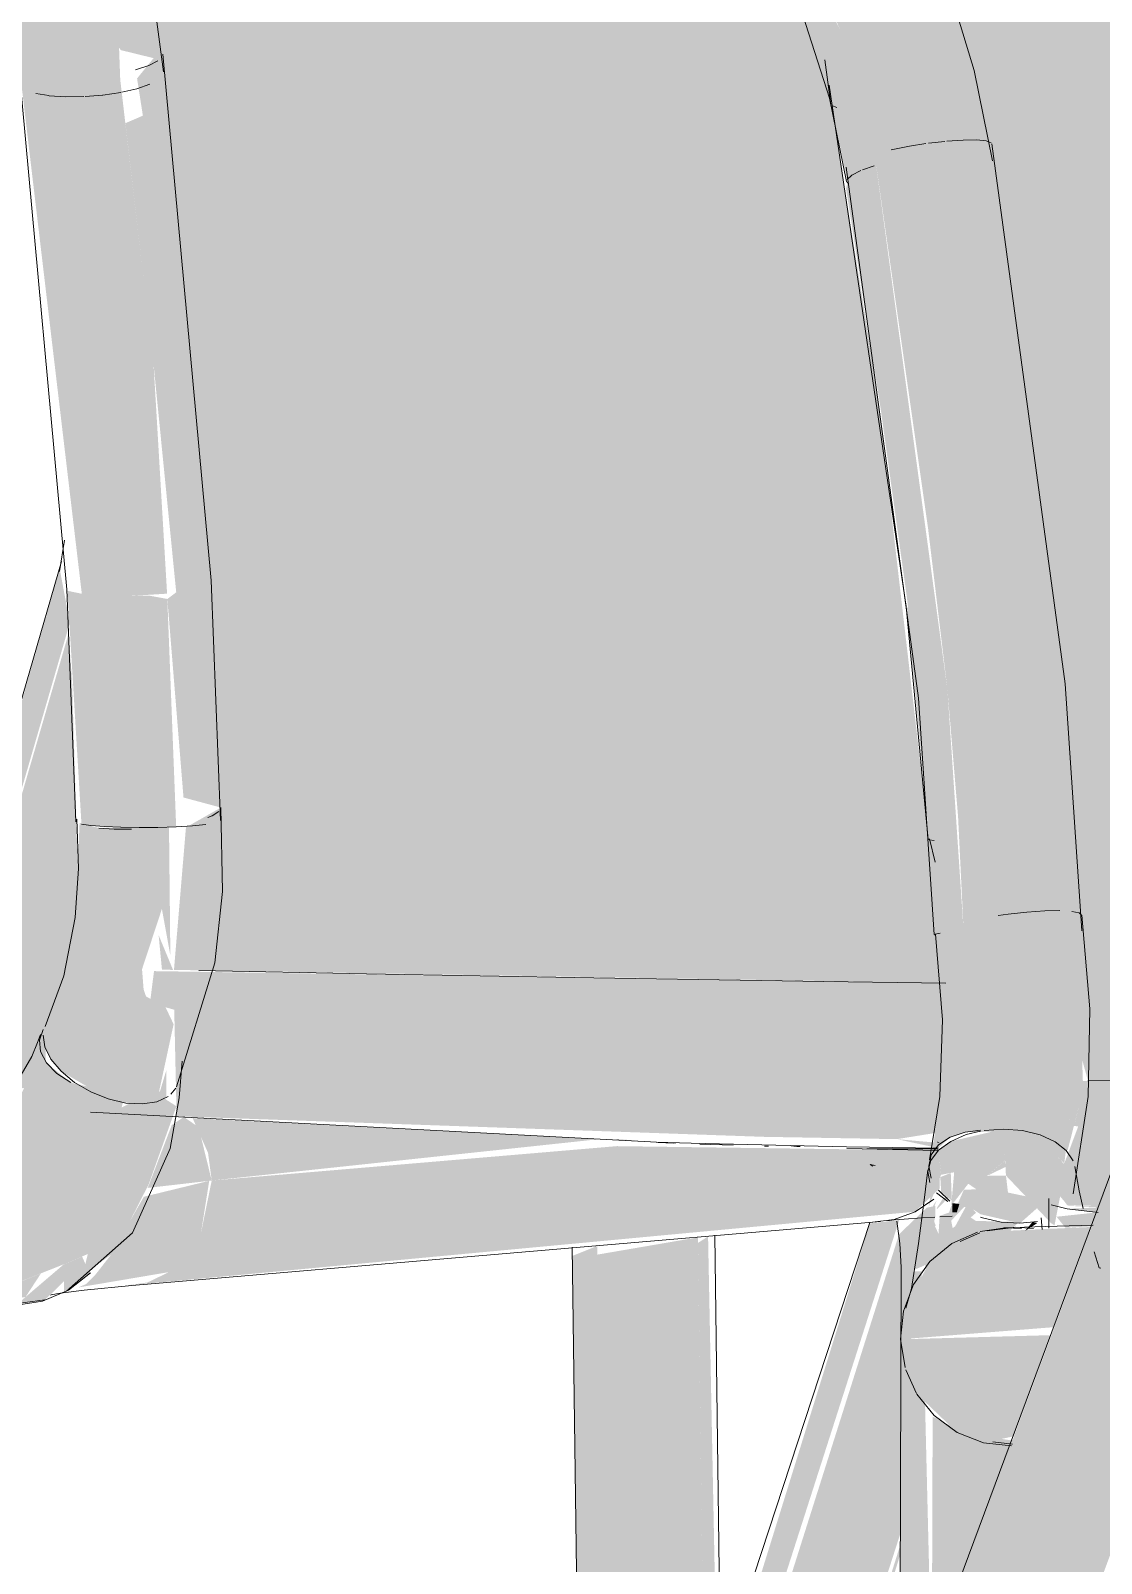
# Model space of a CAD drawing. Header units: inches. Extents: x 27328 to 52026, y -4075 to 4147.
# Drawn here: x 49625.653 to 49625.65694, y 59.9758 to 59.98144 of the extents above; entities that cross this region are included whole.
import ezdxf

# ---------------------------------------------------------------- set-up
doc = ezdxf.new("R2010")
doc.units = ezdxf.units.IN
doc.header["$MEASUREMENT"] = 0
doc.layers.add('I-FURN', color=30, linetype='Continuous', lineweight=9)

msp = doc.modelspace()

# ---------------------------------------------------------------- hatches: boundary and pattern name
at = {"layer": 'I-FURN'}
h = msp.add_hatch(color=256, dxfattribs=at)
h.paths.add_polyline_path([(49625.6531281, 59.9811983), (49625.6533313, 59.9812143), (49625.65332, 59.981521), (49625.6532603, 59.9817329), (49625.6532173, 59.9817329), (49625.6532086, 59.9819162), (49625.6531048, 59.9820754), (49625.6529908, 59.9823811), (49625.652857, 59.982573), (49625.6525965, 59.9828445), (49625.6522802, 59.9828577), (49625.6522807, 59.982893), (49625.6521286, 59.9829116), (49625.6520796, 59.9829079), (49625.6523221, 59.9827379), (49625.6526907, 59.9822965), (49625.6529673, 59.9816731), (49625.6530672, 59.9812025)], flags=0)
h.paths.add_polyline_path([(49625.6520014, 59.9829627), (49625.6521346, 59.9830013), (49625.6520354, 59.9830112), (49625.6519494, 59.9830135), (49625.6519498, 59.9831866), (49625.6520398, 59.9833187), (49625.6519628, 59.9832387), (49625.6518951, 59.983112), (49625.6518768, 59.98305), (49625.6519705, 59.9829844)], flags=0)
h = msp.add_hatch(color=256, dxfattribs=at)
h.paths.add_polyline_path([(49625.6522301, 59.9826725), (49625.6521845, 59.9827256), (49625.652421, 59.982492)], flags=0)
h.paths.add_polyline_path([(49625.6530672, 59.9812025), (49625.6529472, 59.9817678), (49625.6526907, 59.9822965), (49625.6522401, 59.9827954), (49625.6518754, 59.9830395), (49625.6518873, 59.9829065), (49625.6522301, 59.9826725), (49625.6525551, 59.9823216), (49625.6528593, 59.9817329), (49625.6529004, 59.9815509), (49625.6529807, 59.9812241), (49625.6530169, 59.9812113)], flags=0)
h = msp.add_hatch(color=256, dxfattribs=at)
h.paths.add_polyline_path([(49625.6564816, 59.9809865), (49625.6564137, 59.9814287), (49625.6563387, 59.9815645)], flags=0)
h.paths.add_polyline_path([(49625.6563387, 59.9815645), (49625.6561733, 59.9819942), (49625.6561532, 59.981971), (49625.656261, 59.9817347)], flags=0)
h.paths.add_polyline_path([(49625.6556713, 59.9827068), (49625.6556714, 59.9827187), (49625.65538, 59.9829655), (49625.6554295, 59.9828877), (49625.6556627, 59.9827113)], flags=0)
h.paths.add_polyline_path([(49625.6557304, 59.9826808), (49625.6556643, 59.9827094), (49625.6556968, 59.9826935)], flags=0)
h.paths.add_polyline_path([(49625.6555062, 59.9828735), (49625.6554558, 59.9829221), (49625.6555012, 59.9828771)], flags=0)
h = msp.add_hatch(color=256, dxfattribs=at)
h.paths.add_polyline_path([(49625.6567413, 59.9775733), (49625.6567531, 59.9775735), (49625.6567954, 59.9776969), (49625.6568309, 59.9776003), (49625.6568614, 59.9776838), (49625.6568915, 59.9775758), (49625.6571082, 59.9775796), (49625.6577096, 59.9792884), (49625.6580771, 59.9807956), (49625.658072, 59.9810532), (49625.6579455, 59.9813676), (49625.657765, 59.9815481), (49625.6576363, 59.9816246), (49625.6567668, 59.9818539), (49625.6561672, 59.981965), (49625.6562646, 59.9816879), (49625.6564688, 59.9806723), (49625.6566228, 59.9796099), (49625.6567784, 59.9779804), (49625.6567684, 59.9777022)], flags=0)
h.paths.add_polyline_path([(49625.6576921, 59.9775904), (49625.6593141, 59.9776265), (49625.6592464, 59.9778207), (49625.6591794, 59.9783269), (49625.6589861, 59.9799058), (49625.6586868, 59.9814252), (49625.6585911, 59.9817345), (49625.6581164, 59.9820043), (49625.6580334, 59.9821624), (49625.658086, 59.982393), (49625.6581462, 59.9825105), (49625.6582202, 59.9825561), (49625.6587313, 59.9826951), (49625.6588435, 59.9828988), (49625.6588042, 59.9829092), (49625.6562243, 59.9828558), (49625.6555201, 59.9828341), (49625.655531, 59.9827794), (49625.6558491, 59.9826527), (49625.6567708, 59.9824031), (49625.6577024, 59.9821646), (49625.6580383, 59.9820089), (49625.6581826, 59.9818844), (49625.6582647, 59.9818058), (49625.6583039, 59.9817696), (49625.658465, 59.9814961), (49625.6585802, 59.9811899), (49625.6586244, 59.9808054), (49625.6584641, 59.9800498), (49625.6579911, 59.9783929), (49625.6577093, 59.9776365)], flags=0)
h.paths.add_polyline_path([(49625.6583256, 59.9820611), (49625.6584858, 59.9820944), (49625.6584108, 59.9820889), (49625.6583299, 59.9820625)], flags=0)
h = msp.add_hatch(color=256, dxfattribs=at)
h.paths.add_polyline_path([(49625.6563692, 59.9779361), (49625.6563069, 59.9784628), (49625.6561162, 59.9801082), (49625.6559146, 59.9813738), (49625.6557263, 59.9817906), (49625.6555257, 59.9821164), (49625.6553609, 59.9822764), (49625.6549761, 59.9825179), (49625.654938, 59.982617), (49625.6549553, 59.9827535), (49625.65499, 59.9828354), (49625.6529582, 59.9828531), (49625.6526296, 59.9828152), (49625.6527521, 59.9826915), (49625.6529909, 59.982381), (49625.6532793, 59.9816661), (49625.6533255, 59.9813786), (49625.6533315, 59.9813702), (49625.6534522, 59.9813406), (49625.6533915, 59.9812658), (49625.6534129, 59.9811289), (49625.6533486, 59.9811011), (49625.6534528, 59.9802074), (49625.6535356, 59.9793745), (49625.653503, 59.9793498), (49625.6535624, 59.9786191), (49625.6537001, 59.9785821), (49625.6535714, 59.9785089), (49625.6535273, 59.9779846), (49625.6563588, 59.9779362)], flags=0)
h.paths.add_polyline_path([(49625.6535238, 59.9779846), (49625.6534708, 59.9781128), (49625.6534831, 59.9779855), (49625.6535142, 59.9779848)], flags=0)
for points in [[(49625.6560046, 59.9808939), (49625.6560106, 59.9808997), (49625.6560215, 59.98091), (49625.6560968, 59.980973), (49625.6559809, 59.9814419), (49625.6556773, 59.9820313), (49625.6555227, 59.9821958), (49625.6554517, 59.9821863), (49625.6556775, 59.9818521), (49625.6559101, 59.9813364), (49625.6560038, 59.9808976)], [(49625.656104, 59.9809438), (49625.6563696, 59.980988), (49625.6564816, 59.9809865), (49625.6563387, 59.9815645), (49625.6560973, 59.9820178), (49625.6555913, 59.9821495), (49625.6557699, 59.9819042), (49625.6559809, 59.9814419)], [(49625.6567784, 59.9779804), (49625.6565943, 59.9798602), (49625.6563387, 59.9813291), (49625.6562327, 59.9816884), (49625.6561541, 59.9816763), (49625.6564354, 59.9801755), (49625.6565781, 59.979042), (49625.656723, 59.9779814), (49625.6567693, 59.9779806)], [(49625.6532382, 59.9793586), (49625.653064, 59.9812635), (49625.6529611, 59.9812848), (49625.6531888, 59.9793633)], [(49625.6532986, 59.9793568), (49625.653502, 59.9793694), (49625.6534522, 59.9802135), (49625.6533269, 59.9812842), (49625.653064, 59.9812635), (49625.6532382, 59.9793586)], [(49625.6563739, 59.9790172), (49625.6567524, 59.9790487), (49625.6564817, 59.9810395), (49625.6562235, 59.9810141), (49625.6561059, 59.9809881), (49625.6563027, 59.9796099)], [(49625.6562698, 59.9789888), (49625.6563739, 59.9790172), (49625.6561059, 59.9809881), (49625.6560038, 59.9809454), (49625.6562235, 59.9793642)], [(49625.6562485, 59.9793127), (49625.656016, 59.9809254), (49625.6560009, 59.9808601), (49625.656244, 59.9793131)], [(49625.6567524, 59.9790487), (49625.6566863, 59.9798473), (49625.6566323, 59.9800476), (49625.656685, 59.9796099)], [(49625.6500488, 59.9685859), (49625.6531441, 59.9792621), (49625.6531072, 59.979459), (49625.6499734, 59.9685886), (49625.6500057, 59.9685872)], [(49625.6532712, 59.9785122), (49625.6532382, 59.9793586), (49625.6531353, 59.97938), (49625.6531869, 59.9785211), (49625.6532219, 59.9785161)], [(49625.6533988, 59.9785085), (49625.6535354, 59.9785112), (49625.6535028, 59.9793499), (49625.6534351, 59.9793624), (49625.6532382, 59.9793586), (49625.6532712, 59.9785122), (49625.6533316, 59.9785096)], [(49625.6563242, 59.978461), (49625.6562424, 59.9793136), (49625.656225, 59.9793188), (49625.6563075, 59.9784628)], [(49625.6564336, 59.9781275), (49625.6568138, 59.9781349), (49625.6567524, 59.9790487), (49625.6563739, 59.9790172), (49625.6564132, 59.9785475)], [(49625.6563284, 59.9781162), (49625.6564336, 59.9781275), (49625.6563739, 59.9790172), (49625.6562698, 59.9789888), (49625.6562994, 59.9785474)], [(49625.653628, 59.967895), (49625.6577035, 59.9788623), (49625.6576579, 59.9788903), (49625.6576441, 59.9788534), (49625.657601, 59.9789005), (49625.6576011, 59.9789181), (49625.6535177, 59.9678997), (49625.6535798, 59.9678964)], [(49625.6538753, 59.9678924), (49625.6540313, 59.9678941), (49625.6571865, 59.9764075), (49625.6572015, 59.9764231), (49625.6572072, 59.9764625), (49625.6572094, 59.9764686), (49625.6572263, 59.9765135), (49625.6571866, 59.9765161), (49625.6572112, 59.9765822), (49625.6572524, 59.9765831), (49625.6572795, 59.9766551), (49625.6572941, 59.976672), (49625.6580654, 59.9787473), (49625.6578245, 59.9788071), (49625.6577035, 59.9788623), (49625.653628, 59.967895), (49625.6538115, 59.9678925)], [(49625.6534112, 59.977491), (49625.6534645, 59.9774994), (49625.653526, 59.9777846), (49625.6534963, 59.9778469), (49625.6534245, 59.977887), (49625.6534162, 59.9779109), (49625.6534156, 59.9779126), (49625.6534098, 59.977987), (49625.6534829, 59.9782091), (49625.653514, 59.9780375), (49625.653509, 59.9785131), (49625.6532512, 59.9785068), (49625.6532318, 59.978014), (49625.6531116, 59.9776115), (49625.6532851, 59.9775098), (49625.653363, 59.9774938)], [(49625.656804, 59.9772722), (49625.6568591, 59.9777085), (49625.6568316, 59.9782001), (49625.6565969, 59.97819), (49625.6564628, 59.9781676), (49625.6564859, 59.9777542), (49625.6564395, 59.9773872), (49625.6565731, 59.9773898), (49625.6567618, 59.977313), (49625.6567689, 59.9773062)], [(49625.6563146, 59.9773043), (49625.6563841, 59.9773689), (49625.6564395, 59.9773872), (49625.6564859, 59.9777542), (49625.6564628, 59.9781676), (49625.6563392, 59.9781278), (49625.6563468, 59.9774851)], [(49625.6561874, 59.9773616), (49625.6563503, 59.9773876), (49625.6563758, 59.9777261), (49625.6563588, 59.9779362), (49625.6534539, 59.97798), (49625.653439, 59.9778631), (49625.6535283, 59.9778379), (49625.653537, 59.9774457), (49625.6556979, 59.9773701)], [(49625.6568102, 59.977321), (49625.6568167, 59.9773217), (49625.6568734, 59.9775431), (49625.6568579, 59.9780237), (49625.6568419, 59.9780163), (49625.6568434, 59.9775841), (49625.6568258, 59.9774448)], [(49625.6534645, 59.9774994), (49625.6534996, 59.9775159), (49625.6534995, 59.9776163)], [(49625.6534303, 59.977182), (49625.6536662, 59.9772092), (49625.6536179, 59.9774058), (49625.6535637, 59.977443), (49625.6535192, 59.9774134), (49625.6534362, 59.977196)], [(49625.6567681, 59.9770444), (49625.656802, 59.9772194), (49625.6568152, 59.9772517), (49625.6567914, 59.9772843), (49625.6567617, 59.977313), (49625.6565801, 59.9773988), (49625.6565893, 59.9772276), (49625.6567552, 59.9770526)], [(49625.6533451, 59.976822), (49625.6562547, 59.9770945), (49625.6563459, 59.9771805), (49625.6563424, 59.9773197), (49625.6551572, 59.9773358), (49625.6536662, 59.9772092), (49625.6536263, 59.9770139), (49625.6535087, 59.9768722), (49625.6534301, 59.9768341)], [(49625.6558322, 59.9773322), (49625.6558322, 59.9773373), (49625.6557969, 59.9773332)], [(49625.6564085, 59.977092), (49625.656418, 59.9771231), (49625.656392, 59.9771259), (49625.6563921, 59.9770921)], [(49625.6568082, 59.9770353), (49625.6569058, 59.977041), (49625.6569247, 59.977092), (49625.6567756, 59.977076), (49625.6568037, 59.977041)], [(49625.6562014, 59.9766248), (49625.6567665, 59.9766696), (49625.656904, 59.9770384), (49625.6564843, 59.9770193), (49625.6563095, 59.9769113), (49625.6562119, 59.976729)], [(49625.6566622, 59.9770249), (49625.6567049, 59.977053), (49625.6566871, 59.977057), (49625.6566619, 59.9770266)], [(49625.6563149, 59.976873), (49625.6563062, 59.976908), (49625.6562682, 59.9769508), (49625.6563022, 59.9768739)], [(49625.6566127, 59.9762528), (49625.6566102, 59.9762613), (49625.6566102, 59.9762528)]]:
    msp.add_hatch(color=256, dxfattribs=at).paths.add_polyline_path(points, flags=0)
h = msp.add_hatch(color=256, dxfattribs=at)
h.paths.add_polyline_path([(49625.6502204, 59.9685839), (49625.6504382, 59.968586), (49625.6528071, 59.9767783), (49625.6526513, 59.9768703), (49625.6525386, 59.9771153), (49625.6525326, 59.977134), (49625.6500488, 59.9685859), (49625.650159, 59.9685843)], flags=0)
h.paths.add_polyline_path([(49625.6525784, 59.9772918), (49625.6526959, 59.9774525), (49625.652823, 59.9775186), (49625.6529795, 59.9775513), (49625.6530549, 59.9776546), (49625.6530549, 59.9777015), (49625.6531819, 59.9780719), (49625.6531523, 59.9790481), (49625.6531395, 59.9792228), (49625.6525848, 59.9773135)], flags=0)
h = msp.add_hatch(color=256, dxfattribs=at)
h.paths.add_polyline_path([(49625.6531781, 59.9780723), (49625.6531712, 59.9781955), (49625.6531558, 59.978014)], flags=0)
h.paths.add_polyline_path([(49625.6531116, 59.9776115), (49625.6532366, 59.97803), (49625.6532512, 59.9785068), (49625.65318, 59.978526), (49625.6531582, 59.978014), (49625.6530515, 59.9777019), (49625.653074, 59.9776564)], flags=0)
h = msp.add_hatch(color=256, dxfattribs=at)
h.paths.add_polyline_path([(49625.6567536, 59.9777009), (49625.6567719, 59.9777411), (49625.6567693, 59.9779806), (49625.656723, 59.9779576), (49625.656723, 59.9776982)], flags=0)
h.paths.add_polyline_path([(49625.6566715, 59.9774809), (49625.6567234, 59.9774851), (49625.6567536, 59.9777009), (49625.6567202, 59.9776531), (49625.6566858, 59.9775337), (49625.6566727, 59.9774851)], flags=0)
h = msp.add_hatch(color=256, dxfattribs=at)
h.paths.add_polyline_path([(49625.6528519, 59.9767694), (49625.6529692, 59.9768403), (49625.6531222, 59.9769011), (49625.6532547, 59.9771514), (49625.6533455, 59.9775227), (49625.6531478, 59.9775698), (49625.6530582, 59.9776421), (49625.6530363, 59.977684), (49625.6529164, 59.9774193), (49625.6527566, 59.9772404), (49625.6525569, 59.9771474), (49625.6526129, 59.9769516), (49625.6527577, 59.9768084), (49625.6528236, 59.9767811)], flags=0)
h.paths.add_polyline_path([(49625.6527577, 59.9768084), (49625.6529599, 59.9768794), (49625.6529108, 59.9768172), (49625.652829, 59.9768125)], flags=0)
h = msp.add_hatch(color=256, dxfattribs=at)
h.paths.add_polyline_path([(49625.6578731, 59.9770953), (49625.6592947, 59.9771566), (49625.6593708, 59.977538), (49625.6593141, 59.9776265), (49625.6576897, 59.977584), (49625.6575097, 59.9771031), (49625.6578619, 59.9770955)], flags=0)
h.paths.add_polyline_path([(49625.6569345, 59.9771154), (49625.6571082, 59.9775796), (49625.6567413, 59.9775733), (49625.656723, 59.9774831), (49625.6568016, 59.9774808), (49625.6567691, 59.9774226), (49625.6568552, 59.977408), (49625.6568041, 59.9772722), (49625.6567684, 59.9772722), (49625.6567823, 59.9771582), (49625.6568043, 59.9771326), (49625.6568151, 59.977118)], flags=0)
h.paths.add_polyline_path([(49625.6568126, 59.9774234), (49625.6568158, 59.9774804), (49625.6568573, 59.9774791), (49625.6568431, 59.9774239)], flags=0)
h = msp.add_hatch(color=256, dxfattribs=at)
h.paths.add_polyline_path([(49625.6531228, 59.9769011), (49625.6531228, 59.9768388), (49625.6531228, 59.9767993), (49625.6532199, 59.97687), (49625.6532016, 59.9769011), (49625.6531893, 59.9769294), (49625.6531403, 59.9769085)], flags=0)
h.paths.add_polyline_path([(49625.6528373, 59.9767611), (49625.6529809, 59.9767803), (49625.6530376, 59.9768671), (49625.652824, 59.9767809), (49625.6526705, 59.9768779), (49625.6525722, 59.977046), (49625.6525722, 59.9772599), (49625.6525339, 59.9771342), (49625.6525823, 59.9769799), (49625.6526762, 59.9768485), (49625.6528221, 59.9767694)], flags=0)
h.paths.add_polyline_path([(49625.6527577, 59.9768084), (49625.6529326, 59.9768444), (49625.652911, 59.9768625), (49625.6527822, 59.9768171)], flags=0)
h.paths.add_polyline_path([(49625.6527572, 59.9772404), (49625.6529639, 59.9775215), (49625.6528369, 59.9774916), (49625.6528951, 59.9775106), (49625.6527599, 59.9772488)], flags=0)
h = msp.add_hatch(color=256, dxfattribs=at)
h.paths.add_polyline_path([(49625.6529525, 59.9767561), (49625.6530525, 59.9767696), (49625.6531398, 59.976856), (49625.6531222, 59.9769011), (49625.6529695, 59.9767707)], flags=0)
h.paths.add_polyline_path([(49625.6531912, 59.9768603), (49625.6533065, 59.9769442), (49625.6534346, 59.9771961), (49625.6535365, 59.9774827), (49625.6534996, 59.9775063), (49625.653468, 59.9775445), (49625.6533346, 59.9774782), (49625.6532547, 59.9771514), (49625.6531222, 59.9769011), (49625.6532102, 59.9769387)], flags=0)
h = msp.add_hatch(color=256, dxfattribs=at)
h.paths.add_polyline_path([(49625.6536662, 59.9772092), (49625.6550875, 59.977361), (49625.6535958, 59.9774391), (49625.6536528, 59.9773108)], flags=0)
h.paths.add_polyline_path([(49625.655312, 59.9773489), (49625.6551572, 59.9773623), (49625.6551572, 59.977359)], flags=0)
h = msp.add_hatch(color=256, dxfattribs=at)
h.paths.add_polyline_path([(49625.6563412, 59.9773296), (49625.6563352, 59.9773484), (49625.6561874, 59.9773616), (49625.6563363, 59.9773296)], flags=0)
h.paths.add_polyline_path([(49625.6563446, 59.9773529), (49625.6563348, 59.9773637), (49625.6563355, 59.9773534)], flags=0)
h = msp.add_hatch(color=256, dxfattribs=at)
h.paths.add_polyline_path([(49625.6562816, 59.9769727), (49625.6563306, 59.9770444), (49625.6563047, 59.9771121), (49625.6562835, 59.9769844)], flags=0)
h.paths.add_polyline_path([(49625.6563879, 59.9771166), (49625.6564508, 59.9771975), (49625.6565127, 59.9771544), (49625.6565968, 59.9771649), (49625.6565893, 59.9772276), (49625.6565193, 59.9772264), (49625.6565863, 59.9772832), (49625.6565801, 59.9773988), (49625.656386, 59.9773534), (49625.6563506, 59.9772302), (49625.6563988, 59.9772398)], flags=0)
h.paths.add_polyline_path([(49625.656449, 59.9771262), (49625.6563879, 59.9771166), (49625.6563627, 59.9770351)], flags=0)
h.paths.add_polyline_path([(49625.6563844, 59.9770074), (49625.6564793, 59.9770905), (49625.656449, 59.9771262), (49625.6563902, 59.9770182)], flags=0)
h.paths.add_polyline_path([(49625.6563047, 59.9771121), (49625.6563506, 59.9772302), (49625.6563413, 59.977321)], flags=0)
h = msp.add_hatch(color=256, dxfattribs=at)
h.paths.add_polyline_path([(49625.6566407, 59.9770518), (49625.6567302, 59.9771307), (49625.6567186, 59.9771393), (49625.6565975, 59.9771648), (49625.6564814, 59.9771766), (49625.6564345, 59.9771757), (49625.6564104, 59.9771199), (49625.6564705, 59.977102), (49625.6564962, 59.977085)], flags=0)
h.paths.add_polyline_path([(49625.6563509, 59.9772302), (49625.656399, 59.9773589), (49625.6563146, 59.9773043), (49625.6563428, 59.9773074)], flags=0)
h.paths.add_polyline_path([(49625.6563903, 59.9771355), (49625.6563862, 59.9772372), (49625.6563477, 59.9772217), (49625.656351, 59.9771659), (49625.6563887, 59.9771367)], flags=0)
h.paths.add_polyline_path([(49625.6565198, 59.9772263), (49625.656588, 59.9772595), (49625.656585, 59.9772818), (49625.6565213, 59.9772276)], flags=0)
h.paths.add_polyline_path([(49625.6568122, 59.9772518), (49625.6567632, 59.9773038), (49625.656764, 59.9772637), (49625.6568021, 59.9772522)], flags=0)
h.paths.add_polyline_path([(49625.6564892, 59.9772905), (49625.6565725, 59.9773897), (49625.6564573, 59.9773515), (49625.6564728, 59.9773218)], flags=0)
h.paths.add_polyline_path([(49625.6565849, 59.9773132), (49625.6566321, 59.9773712), (49625.6565808, 59.9773874), (49625.6565838, 59.9773341)], flags=0)
h = msp.add_hatch(color=256, dxfattribs=at)
h.paths.add_polyline_path([(49625.6563403, 59.9773202), (49625.6563366, 59.9773296), (49625.6563371, 59.9773202)], flags=0)
h.paths.add_polyline_path([(49625.6563452, 59.9773475), (49625.6563366, 59.9773533), (49625.6563371, 59.9773483)], flags=0)
h = msp.add_hatch(color=256, dxfattribs=at)
h.paths.add_polyline_path([(49625.6533784, 59.9770289), (49625.6533457, 59.9770059), (49625.6533756, 59.9770267)], flags=0)
h.paths.add_polyline_path([(49625.6531756, 59.9768158), (49625.6535087, 59.9768722), (49625.6536263, 59.9770139), (49625.6536571, 59.9772082), (49625.6534164, 59.9771495), (49625.6532925, 59.9769323), (49625.6532363, 59.9768602), (49625.6532041, 59.9768282)], flags=0)
h = msp.add_hatch(color=256, dxfattribs=at)
h.paths.add_polyline_path([(49625.6563199, 59.97688), (49625.6564255, 59.9769761), (49625.6566023, 59.9770213), (49625.6566359, 59.9770565), (49625.6564786, 59.9770607), (49625.6564538, 59.9770772), (49625.6563931, 59.9770341), (49625.6563819, 59.9770921), (49625.6563455, 59.9770793), (49625.6563412, 59.9770135), (49625.6563242, 59.977049), (49625.6563062, 59.977082), (49625.6562816, 59.9770966), (49625.6563149, 59.976908)], flags=0)
h.paths.add_polyline_path([(49625.6563202, 59.9770977), (49625.656334, 59.9771361), (49625.6563157, 59.9771075), (49625.6563193, 59.9770997)], flags=0)
h.paths.add_polyline_path([(49625.656336, 59.9771039), (49625.6563872, 59.9771571), (49625.6563576, 59.9771431), (49625.6563346, 59.9771075)], flags=0)
h = msp.add_hatch(color=256, dxfattribs=at)
h.paths.add_polyline_path([(49625.6538916, 59.9692852), (49625.6540383, 59.9692911), (49625.6550634, 59.9724923), (49625.6550178, 59.9734267), (49625.6536781, 59.9692872), (49625.6538617, 59.9692853)], flags=0)
h.paths.add_polyline_path([(49625.6555681, 59.9739441), (49625.6562191, 59.9759669), (49625.6562486, 59.9768791), (49625.6562867, 59.9768956), (49625.65632, 59.9769157), (49625.6563141, 59.9770116), (49625.656329, 59.9770759), (49625.656329, 59.9771157), (49625.6562981, 59.9771093), (49625.656196, 59.9770116), (49625.6555541, 59.9749832), (49625.6555672, 59.9740072)], flags=0)
h.paths.add_polyline_path([(49625.6563875, 59.9769305), (49625.6564172, 59.9769794), (49625.6563857, 59.9769387)], flags=0)
h = msp.add_hatch(color=256, dxfattribs=at)
h.paths.add_polyline_path([(49625.6578731, 59.9770953), (49625.6584082, 59.9770833), (49625.6583104, 59.9771045)], flags=0)
h.paths.add_polyline_path([(49625.657808, 59.977068), (49625.6577311, 59.9770984), (49625.6577682, 59.97707)], flags=0)
h.paths.add_polyline_path([(49625.6569247, 59.977092), (49625.6569325, 59.9771105), (49625.6568146, 59.9771052)], flags=0)
h.paths.add_polyline_path([(49625.6569325, 59.9771106), (49625.6569345, 59.9771154), (49625.6568152, 59.9771163)], flags=0)
h = msp.add_hatch(color=256, dxfattribs=at)
h.paths.add_polyline_path([(49625.6536574, 59.9692876), (49625.6550485, 59.9736038), (49625.6550179, 59.9737931), (49625.6535678, 59.9692908), (49625.6536299, 59.9692884)], flags=0)
h.paths.add_polyline_path([(49625.6555532, 59.9750557), (49625.6561966, 59.9770641), (49625.6560886, 59.9770514), (49625.6555498, 59.9753165), (49625.6555524, 59.9751163)], flags=0)
h = msp.add_hatch(color=256, dxfattribs=at)
h.paths.add_polyline_path([(49625.6551443, 59.9689408), (49625.6551902, 59.9689428), (49625.6551578, 59.9706769), (49625.6550788, 59.9704641), (49625.6551129, 59.9689464), (49625.6551442, 59.9689447)], flags=0)
h.paths.add_polyline_path([(49625.6550592, 59.9719676), (49625.6551477, 59.9722059), (49625.6550855, 59.9769684), (49625.6549945, 59.9769322), (49625.6550427, 59.9732308)], flags=0)
h = msp.add_hatch(color=256, dxfattribs=at)
h.paths.add_polyline_path([(49625.6551902, 59.9689428), (49625.6555605, 59.9689805), (49625.6555092, 59.9716216), (49625.6551673, 59.9706971), (49625.6551897, 59.9689805)], flags=0)
h.paths.add_polyline_path([(49625.6551477, 59.9722059), (49625.655505, 59.9732308), (49625.6554557, 59.9770001), (49625.6550859, 59.9769366), (49625.6551343, 59.9732308)], flags=0)
h = msp.add_hatch(color=256, dxfattribs=at)
h.paths.add_polyline_path([(49625.6556229, 59.9689395), (49625.6555614, 59.9717619), (49625.6555254, 59.9716651), (49625.6555609, 59.9689449), (49625.6556194, 59.9689416)], flags=0)
h.paths.add_polyline_path([(49625.6555058, 59.9731687), (49625.6555656, 59.973329), (49625.655493, 59.9770033), (49625.655456, 59.9769798), (49625.655505, 59.9732308)], flags=0)
h = msp.add_hatch(color=256, dxfattribs=at)
h.paths.add_polyline_path([(49625.6562953, 59.968742), (49625.6562913, 59.9737457), (49625.6561933, 59.9734817), (49625.6562051, 59.968745), (49625.6562435, 59.9687434)], flags=0)
h.paths.add_polyline_path([(49625.6561983, 59.9750522), (49625.6563164, 59.9753704), (49625.6562907, 59.9764221), (49625.6562325, 59.9766272), (49625.6562793, 59.9768234), (49625.6562793, 59.9768756), (49625.6562041, 59.9768717), (49625.6561993, 59.9753569)], flags=0)
h = msp.add_hatch(color=256, dxfattribs=at)
h.paths.add_polyline_path([(49625.6565062, 59.9762441), (49625.6566178, 59.9762677), (49625.6567556, 59.9766401), (49625.6562014, 59.9766248), (49625.6562622, 59.9764228), (49625.6564095, 59.9762819)], flags=0)
h.paths.add_polyline_path([(49625.6571904, 59.9762521), (49625.6573124, 59.9762777), (49625.6572103, 59.9763063), (49625.6571932, 59.9762598)], flags=0)
h = msp.add_hatch(color=256, dxfattribs=at)
h.paths.add_polyline_path([(49625.6564941, 59.9687401), (49625.6566625, 59.9687421), (49625.65667, 59.974764), (49625.6563114, 59.9737999), (49625.6562955, 59.968742), (49625.6564895, 59.9687401)], flags=0)
h.paths.add_polyline_path([(49625.6563164, 59.9753704), (49625.6566301, 59.9762495), (49625.6564399, 59.9762786), (49625.6563195, 59.9763404), (49625.6563193, 59.9762899)], flags=0)
h = msp.add_hatch(color=256, dxfattribs=at)
h.paths.add_polyline_path([(49625.6540369, 59.9692869), (49625.6540816, 59.9693045), (49625.6541397, 59.9694609), (49625.6550653, 59.9723541), (49625.6550493, 59.9723663), (49625.6540383, 59.9692911)], flags=0)
h.paths.add_polyline_path([(49625.65557, 59.9738107), (49625.6562189, 59.9758921), (49625.6561958, 59.9758532), (49625.6555693, 59.973857), (49625.65557, 59.9738137)], flags=0)

# ---------------------------------------------------------------- linework, layer by layer
for p, q in [((49625.6536639, 59.9794183), (49625.6534869, 59.9813549)), ((49625.6533863, 59.981298), (49625.6534346, 59.9813138)), ((49625.6534346, 59.9813138), (49625.6534684, 59.9813303)), ((49625.6559232, 59.9813348), (49625.6559454, 59.9811703)), ((49625.6531325, 59.9793853), (49625.6529575, 59.9812969)), ((49625.6534382, 59.9812444), (49625.6533906, 59.9812279)), ((49625.6530672, 59.9812025), (49625.653019, 59.9812108)), ((49625.6532648, 59.9812044), (49625.6532005, 59.9811992)), ((49625.6533313, 59.9812143), (49625.653265, 59.9812044)), ((49625.6533904, 59.9812279), (49625.6533352, 59.981215)), ((49625.6562218, 59.9793227), (49625.6559384, 59.9812406)), ((49625.6559667, 59.9811595), (49625.6559483, 59.9811662)), ((49625.6563039, 59.9810271), (49625.6563638, 59.9810342)), ((49625.6565369, 59.9810246), (49625.6568071, 59.9790376)), ((49625.6560014, 59.9809389), (49625.656267, 59.9789846)), ((49625.656104, 59.9809438), (49625.6560614, 59.9809295)), ((49625.6560031, 59.980886), (49625.656006, 59.9808799)), ((49625.6531243, 59.979566), (49625.653106, 59.9794504)), ((49625.6499474, 59.9685917), (49625.6531138, 59.9794884)), ((49625.6531658, 59.97853), (49625.6531325, 59.9793853)), ((49625.6536984, 59.978534), (49625.6536639, 59.9794183)), ((49625.6563036, 59.9784644), (49625.6562218, 59.9793227)), ((49625.656267, 59.9789846), (49625.6563254, 59.9781144)), ((49625.6568071, 59.9790376), (49625.6568682, 59.9781286)), ((49625.6535062, 59.9679019), (49625.6576111, 59.9789491)), ((49625.656304, 59.9784644), (49625.656306, 59.9784661)), ((49625.6563253, 59.9784609), (49625.6563066, 59.9784629)), ((49625.6563294, 59.9783805), (49625.6563075, 59.9784671)), ((49625.6568903, 59.9775757), (49625.6571111, 59.9775794)), ((49625.6535063, 59.9775191), (49625.6534645, 59.9774994)), ((49625.6535336, 59.9775487), (49625.653516, 59.9775269)), ((49625.6553733, 59.9773471), (49625.6532206, 59.9774613)), ((49625.6564956, 59.9773941), (49625.6564395, 59.9773872)), ((49625.6565096, 59.9773936), (49625.6565801, 59.9773988)), ((49625.6555855, 59.9773397), (49625.6554628, 59.9773436)), ((49625.6557152, 59.9773357), (49625.6557002, 59.9773361)), ((49625.6563403, 59.9773198), (49625.6560038, 59.9773273)), ((49625.6560777, 59.9773259), (49625.6563364, 59.9773255)), ((49625.6563086, 59.9772021), (49625.6563013, 59.9772427)), ((49625.6563756, 59.9771316), (49625.656334, 59.9771642)), ((49625.6563407, 59.9771739), (49625.656383, 59.9771331)), ((49625.6567476, 59.9770335), (49625.6567476, 59.9771437)), ((49625.6563918, 59.9770779), (49625.6563463, 59.9770755)), ((49625.6567222, 59.9770285), (49625.656719, 59.9770722)), ((49625.6561271, 59.9770579), (49625.6533717, 59.976823)), ((49625.6555483, 59.9754105), (49625.6560887, 59.977055)), ((49625.6564936, 59.9770164), (49625.6564213, 59.9769845)), ((49625.6564943, 59.9770221), (49625.6565865, 59.9770354)), ((49625.6566253, 59.9770374), (49625.6565198, 59.9770241)), ((49625.6565865, 59.9770354), (49625.6566462, 59.9770322)), ((49625.6566906, 59.9770321), (49625.6566253, 59.9770374)), ((49625.6550581, 59.971962), (49625.6549929, 59.9769641)), ((49625.655518, 59.9770085), (49625.6555661, 59.9733268)), ((49625.6561974, 59.9750446), (49625.6562032, 59.9768901)), ((49625.6530525, 59.9767696), (49625.6529525, 59.9767561)), ((49625.6562178, 59.9765212), (49625.6562014, 59.9766248)), ((49625.6562602, 59.9764254), (49625.6562205, 59.9765126)), ((49625.656541, 59.9762475), (49625.6566134, 59.9762393))]:
    msp.add_line(p, q, dxfattribs=at)
for points in [[(49625.6527789, 59.9828537, 0), (49625.6529839, 59.9826309, 0), (49625.6532819, 59.9821082, 0), (49625.6534569, 59.98153, 0), (49625.6534885, 59.98129, 0)], [(49625.6560027, 59.980886, 0), (49625.6559395, 59.9811935, 0), (49625.6558417, 59.9814983, 0), (49625.6557135, 59.9817866, 0), (49625.6555614, 59.9820455, 0), (49625.6554143, 59.9822381, 0)], [(49625.6565398, 59.9809622, 0), (49625.6564727, 59.9812957, 0), (49625.6563712, 59.9816272, 0), (49625.6562381, 59.9819452, 0), (49625.6562233, 59.9819723, 0)], [(49625.6531955, 59.981199, 0), (49625.6531281, 59.9811983, 0), (49625.653068, 59.9812024, 0)], [(49625.6561664, 59.9810029, 0), (49625.6562339, 59.9810162, 0), (49625.656295, 59.9810259, 0)], [(49625.6563715, 59.981035, 0), (49625.6564321, 59.9810392, 0), (49625.6564817, 59.9810395, 0)], [(49625.6564817, 59.9810395, 0), (49625.6565167, 59.9810358, 0), (49625.656535, 59.9810285, 0)], [(49625.6560553, 59.980927, 0), (49625.6560215, 59.98091, 0), (49625.6560046, 59.9808939, 0)], [(49625.6530533, 59.9777768, 0), (49625.6531217, 59.9779621, 0), (49625.6531639, 59.9781769, 0), (49625.6531759, 59.9783583, 0), (49625.6531692, 59.9785397, 0)], [(49625.6535362, 59.9775545, 0), (49625.6536777, 59.978011, 0), (49625.6537061, 59.9782734, 0), (49625.6536999, 59.9785819, 0)], [(49625.6536517, 59.9785452, 0), (49625.6536675, 59.9785517, 0), (49625.6536926, 59.9785671, 0)], [(49625.6532712, 59.9785122, 0), (49625.6532219, 59.9785161, 0), (49625.6531869, 59.9785211, 0)], [(49625.6532512, 59.9785068, 0), (49625.653307, 59.9785024, 0), (49625.6533716, 59.9785021, 0)], [(49625.6536444, 59.9785194, 0), (49625.6535955, 59.9785147, 0), (49625.6535354, 59.9785112, 0), (49625.6534684, 59.9785091, 0), (49625.6533988, 59.9785085, 0), (49625.6533316, 59.9785096, 0), (49625.6532712, 59.9785122, 0)], [(49625.6565601, 59.9781849, 0), (49625.6565969, 59.97819, 0), (49625.6566667, 59.9781975, 0), (49625.6567319, 59.9782019, 0), (49625.6567882, 59.9782028, 0)], [(49625.6568316, 59.9782001, 0), (49625.6568592, 59.9781941, 0), (49625.6568691, 59.9781851, 0)], [(49625.6568687, 59.9781855, 0), (49625.6568981, 59.9778417, 0), (49625.6568915, 59.9775189, 0), (49625.6568362, 59.9771606, 0)], [(49625.6563305, 59.9781162, 0), (49625.656356, 59.9778006, 0), (49625.6563462, 59.9775189, 0), (49625.6563076, 59.9772856, 0)], [(49625.6563472, 59.97812, 0), (49625.6563284, 59.9781162, 0), (49625.6563278, 59.9781129, 0)], [(49625.6536188, 59.9779825, 0), (49625.6542357, 59.97797, 0), (49625.6550721, 59.977955, 0), (49625.6559191, 59.9779419, 0), (49625.656368, 59.9779358, 0)], [(49625.6529559, 59.9775833, 0), (49625.6530036, 59.9776664, 0), (49625.6530254, 59.9777173, 0), (49625.6530365, 59.9777467, 0)], [(49625.6530457, 59.9777648, 0), (49625.6530321, 59.9777258, 0), (49625.6530363, 59.977684, 0)], [(49625.6531116, 59.9776115, 0), (49625.653074, 59.9776564, 0), (49625.6530515, 59.9777019, 0), (49625.6530456, 59.9777449, 0)], [(49625.6530363, 59.977684, 0), (49625.6530582, 59.9776421, 0), (49625.6530963, 59.9776032, 0), (49625.6531478, 59.9775698, 0)], [(49625.6531319, 59.9768022, 0), (49625.6533742, 59.9770169, 0), (49625.6535131, 59.9773274, 0), (49625.6535466, 59.9775137, 0), (49625.6535577, 59.9776485, 0)], [(49625.6534645, 59.9774994, 0), (49625.6534112, 59.977491, 0), (49625.65335, 59.9774946, 0), (49625.6532851, 59.9775098, 0), (49625.6532208, 59.9775356, 0), (49625.6531616, 59.9775703, 0), (49625.6531116, 59.9776115, 0)], [(49625.6553659, 59.977347, 0), (49625.6553094, 59.9773493, 0), (49625.6553018, 59.9773501, 0), (49625.6553444, 59.9773492, 0), (49625.6554306, 59.9773468, 0)], [(49625.6563013, 59.9772427, 0), (49625.6563124, 59.9772832, 0), (49625.6563413, 59.977321, 0), (49625.656386, 59.9773534, 0), (49625.6564434, 59.9773781, 0), (49625.6564953, 59.9773912, 0)], [(49625.6564395, 59.9773872, 0), (49625.6563841, 59.9773689, 0), (49625.6563415, 59.9773406, 0), (49625.6563146, 59.9773043, 0), (49625.6563053, 59.9772625, 0), (49625.6563142, 59.977218, 0)], [(49625.6565801, 59.9773988, 0), (49625.6566501, 59.9773932, 0), (49625.6567149, 59.9773774, 0), (49625.6567699, 59.9773523, 0), (49625.6568115, 59.9773197, 0), (49625.6568368, 59.9772818, 0)], [(49625.6554306, 59.9773468, 0), (49625.656003, 59.9773333, 0), (49625.6563412, 59.9773287, 0)], [(49625.6560991, 59.9772617, 0), (49625.6560897, 59.9772682, 0), (49625.6561075, 59.9772642, 0)], [(49625.6563013, 59.9772488, 0), (49625.6562879, 59.9771372, 0), (49625.6562672, 59.976978, 0), (49625.6562419, 59.9768122, 0), (49625.6562203, 59.9767396, 0)], [(49625.6568424, 59.9772612, 0), (49625.6568589, 59.9771712, 0), (49625.6568733, 59.9771065, 0)], [(49625.6560977, 59.9770566, 0), (49625.6561782, 59.977066, 0), (49625.6562547, 59.9770945, 0), (49625.6563236, 59.9771406, 0)], [(49625.6563276, 59.9770745, 0), (49625.6562799, 59.9770721, 0), (49625.6562144, 59.9770675, 0), (49625.6561785, 59.9770644, 0), (49625.6561609, 59.9770625, 0), (49625.6561531, 59.9770619, 0), (49625.656154, 59.9770619, 0)], [(49625.656496, 59.9770743, 0), (49625.6565025, 59.9770722, 0), (49625.6565716, 59.9770563, 0), (49625.6566407, 59.9770518, 0), (49625.6567052, 59.9770589, 0)], [(49625.6567555, 59.9771193, 0), (49625.6568146, 59.9771052, 0), (49625.6569281, 59.9770915, 0)], [(49625.6562032, 59.9768901, 0), (49625.6561993, 59.9769777, 0), (49625.6561874, 59.9770597, 0)], [(49625.6562014, 59.9766248, 0), (49625.6562119, 59.976729, 0), (49625.6562488, 59.9768267, 0), (49625.6563095, 59.9769113, 0), (49625.6563898, 59.976977, 0), (49625.6564843, 59.9770193, 0)], [(49625.6565811, 59.9770355, 0), (49625.6567331, 59.97704, 0), (49625.6569105, 59.9770449, 0)], [(49625.6569135, 59.9769474, 0), (49625.656932, 59.9768882, 0), (49625.656938, 59.9768872, 0)], [(49625.6529407, 59.9767497, 0), (49625.6530435, 59.9767651, 0), (49625.6531388, 59.9768061, 0), (49625.6532199, 59.97687, 0)], [(49625.6533717, 59.976823, 0), (49625.6531969, 59.9768059, 0), (49625.6531095, 59.9767943, 0), (49625.6530747, 59.9767885, 0), (49625.6530753, 59.9767876, 0)], [(49625.6566093, 59.9762328, 0), (49625.6565062, 59.9762441, 0), (49625.6564095, 59.9762819, 0), (49625.6563255, 59.9763438, 0), (49625.6562619, 59.9764226, 0)]]:
    msp.add_polyline3d(points, dxfattribs=at)

doc.saveas('drawing.dxf')
